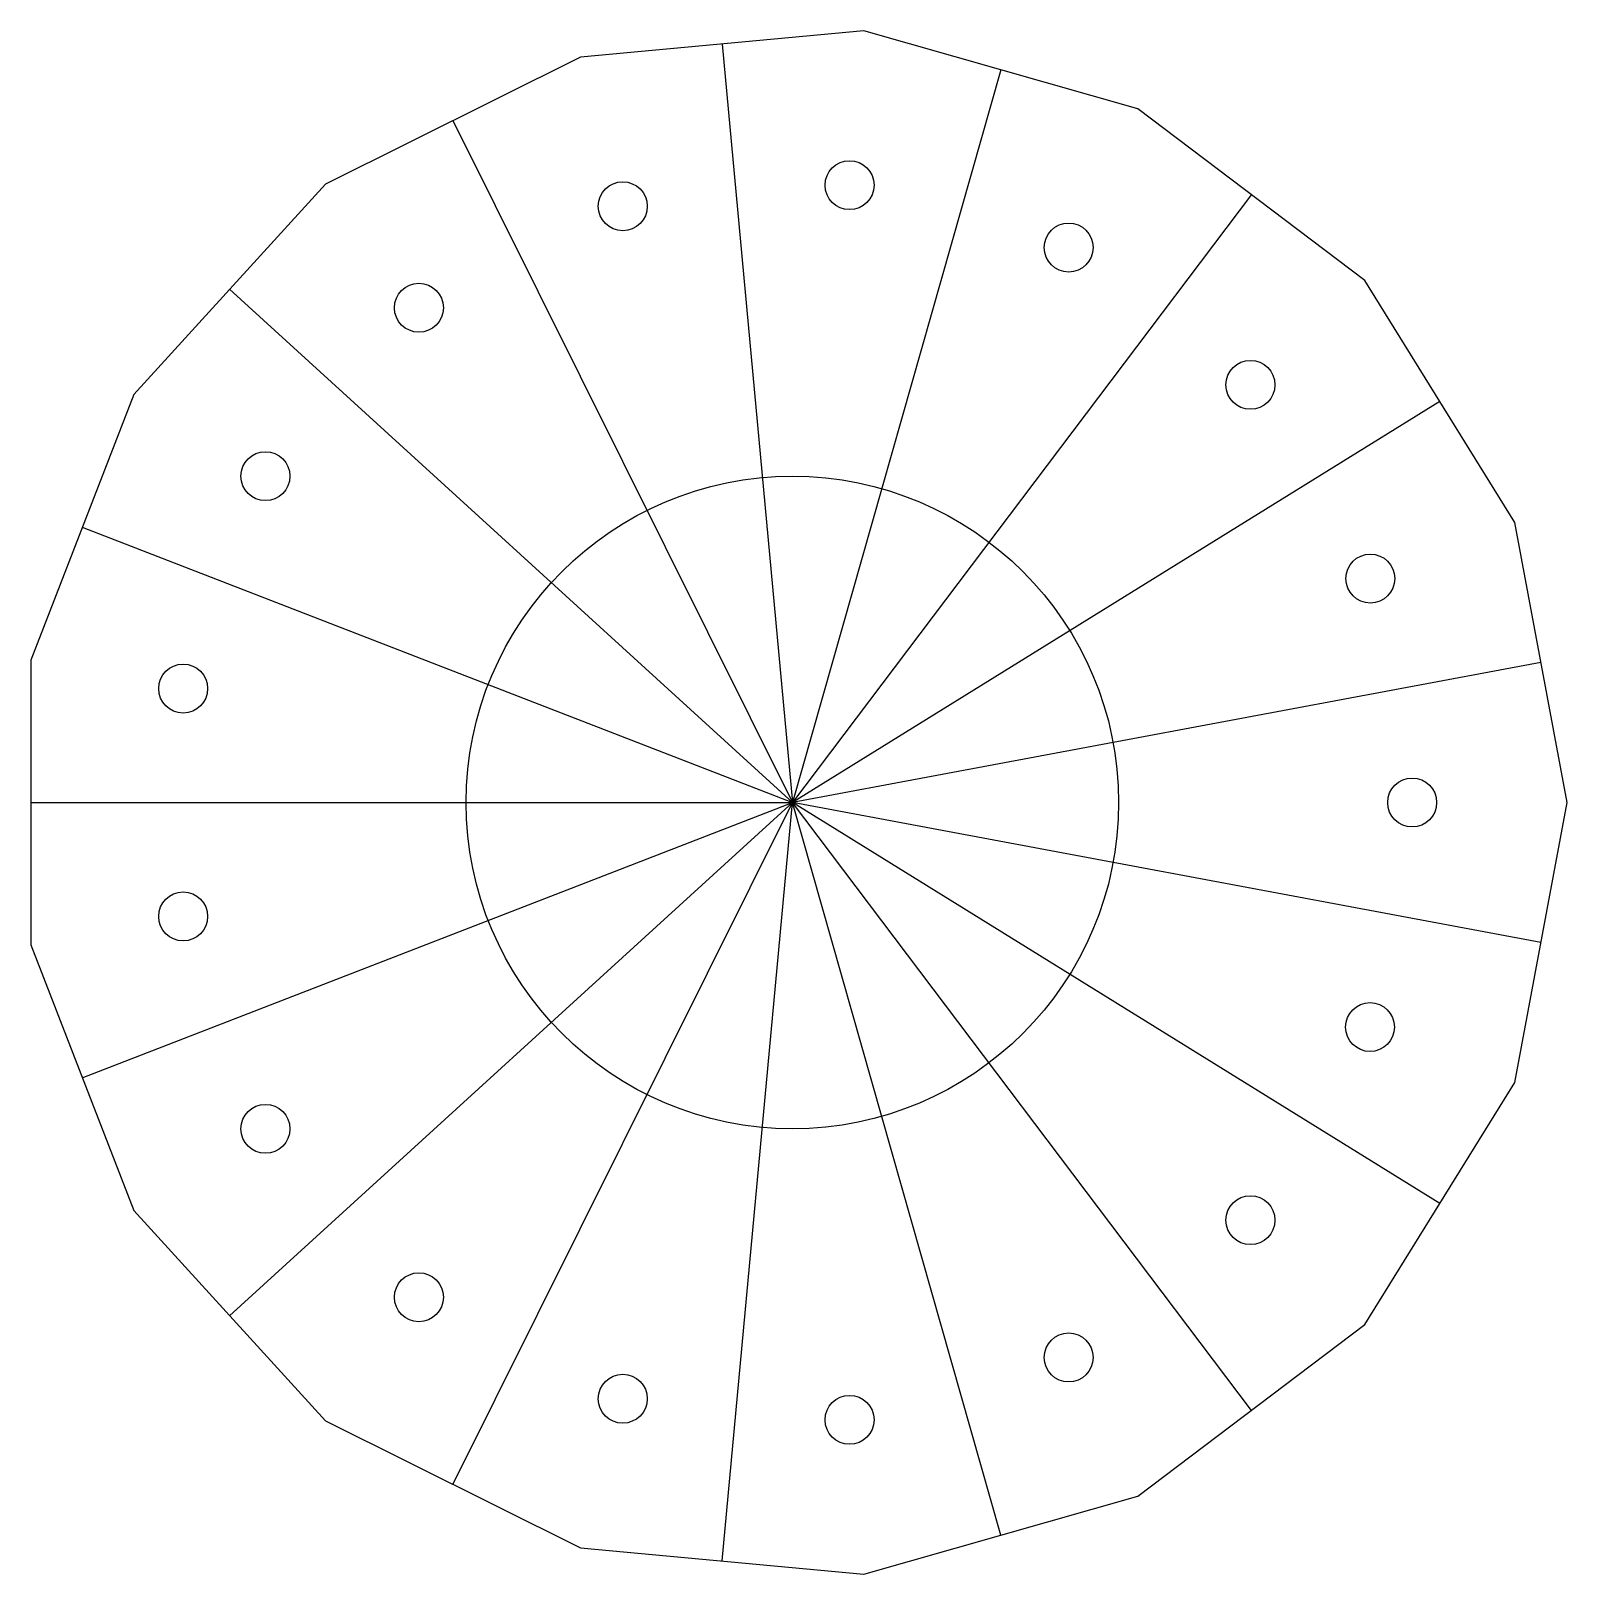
# Model space of a CAD drawing. Extents: x -46.7 to 47.5, y -47.3 to 47.3.
import ezdxf

# ---------------------------------------------------------------- set-up
doc = ezdxf.new("R2010")
doc.units = 0
doc.layers.get('0').update_dxf_attribs({"linetype": 'continuous'})

msp = doc.modelspace()

# ---------------------------------------------------------------- linework, layer by layer
at = {"color": 0}
msp.add_lwpolyline([(47.5, 0), (44.292, 17.159), (35.103, 32.001), (21.173, 42.52), (4.383, 47.297), (-12.999, 45.687), (-28.625, 37.906), (-40.385, 25.006), (-46.691, 8.728), (-46.691, -8.728), (-40.385, -25.006), (-28.625, -37.906), (-12.999, -45.687), (4.383, -47.297), (21.173, -42.52), (35.103, -32.001), (44.292, -17.159)], close=True, dxfattribs=at)
for points in [[(-4.308, 46.492), (0, 0)], [(12.778, 44.909), (0, 0)], [(-20.812, 41.796), (0, 0)], [(28.138, 37.26), (0, 0)], [(-34.505, 31.456), (0, 0)], [(39.698, 24.58), (0, 0)], [(-43.538, 16.867), (0, 0)], [(45.896, 8.579), (0, 0)], [(-46.691, 0), (0, 0)], [(-43.538, -16.867), (0, 0)], [(-34.505, -31.456), (0, 0)], [(-20.812, -41.796), (0, 0)], [(-4.308, -46.492), (0, 0)], [(39.698, -24.58), (0, 0)], [(28.138, -37.26), (0, 0)], [(45.896, -8.579), (0, 0)], [(12.778, -44.909), (0, 0)]]:
    msp.add_lwpolyline(points, dxfattribs=at)
for centre, radius in [((3.506, 37.838), 1.5), ((-10.399, 36.549), 1.5), ((16.938, 34.016), 1.5), ((-22.9, 30.325), 1.5), ((28.082, 25.6), 1.5), ((-32.308, 20.004), 1.5), ((0, 0), 20), ((35.434, 13.727), 1.5), ((-37.353, 6.982), 1.5), ((38, 0), 1.5), ((-37.353, -6.982), 1.5), ((35.414, -13.763), 1.5), ((-32.308, -20.004), 1.5), ((28.082, -25.6), 1.5), ((-22.9, -30.325), 1.5), ((16.938, -34.016), 1.5), ((-10.399, -36.549), 1.5), ((3.506, -37.838), 1.5)]:
    msp.add_circle(centre, radius, dxfattribs=at)

doc.saveas('drawing.dxf')
